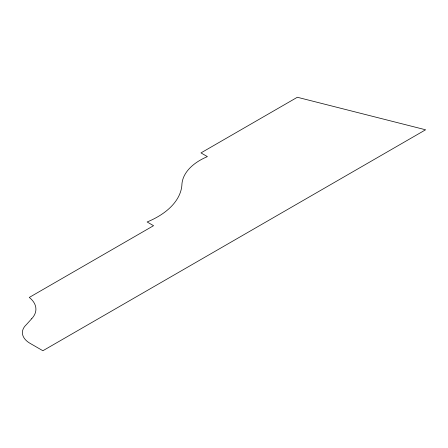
<?xml version="1.0" encoding="UTF-8"?>
<svg xmlns="http://www.w3.org/2000/svg" width="448" height="448" viewBox="0 0 448 448"><rect width="100%" height="100%" fill="white"/><g stroke="black" fill="none" stroke-linecap="round" stroke-linejoin="round"><path stroke-width="0.67" d="M31.668 318.758L26.449 324.554A26.242 15.148 0 0 0 29.646 343.09L42.89 350.739L425.6 129.786L297.349 97.261L200.973 152.902L207.39 156.61A62.457 36.058 0 0 0 181.882 185.237A83.014 47.93 0 0 1 147.14 221.978L153.558 225.686L29.277 297.438A34.518 19.93 0 0 1 31.668 318.758"/></g></svg>
